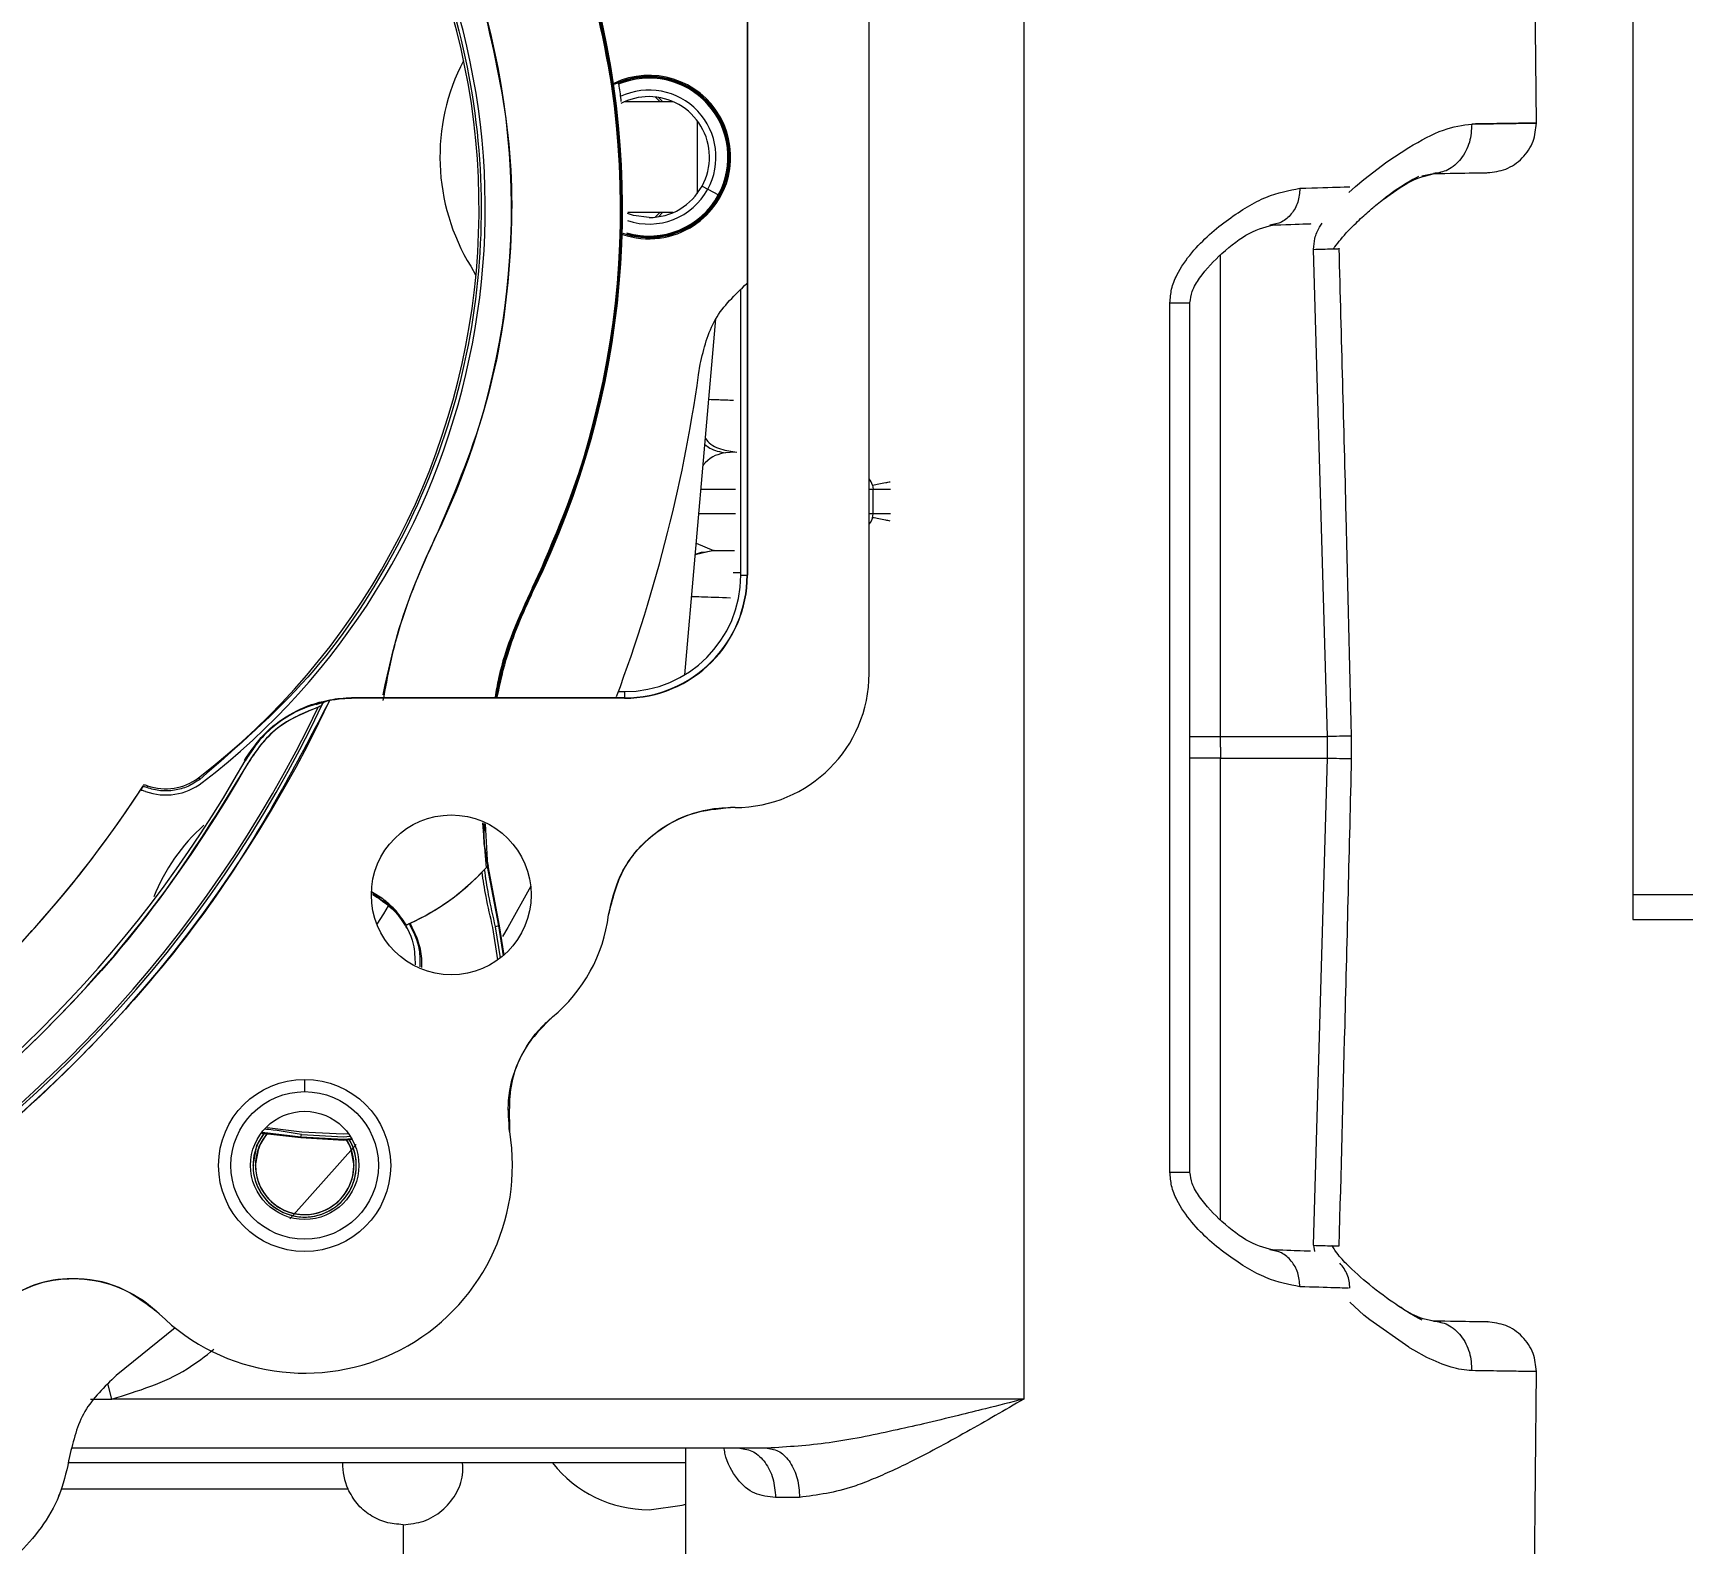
# Model space of a CAD drawing. Header units: millimetres. Extents: x 169 to 14583, y -399 to 10804.
# Drawn here: x 8186.2 to 8253.3, y 5314.2 to 5375.6 of the extents above; entities that cross this region are included whole.
import ezdxf

# ---------------------------------------------------------------- set-up
doc = ezdxf.new("R2010")
doc.units = ezdxf.units.MM
doc.header["$LTSCALE"] = 35
doc.layers.add('1', color=70, linetype='Continuous')
doc.styles.add('SLDTEXTSTYLE2', font='TXT', dxfattribs={"width": 0.7})
doc.dimstyles.new('SLDDIMSTYLE5', dxfattribs={"dimtxt": 105.988363, "dimasz": 26.25, "dimexe": 0, "dimexo": 0.0625, "dimgap": 26.497091, "dimtad": 1, "dimdec": 0, "dimrnd": 1e-09, "dimzin": 12, "dimdsep": 46, "dimtxsty": 'SLDTEXTSTYLE2', "dimsah": 1, "dimcen": 0.09, "dimadec": 0, "dimazin": 3, "dimtfac": 1, "dimtdec": 3, "dimtofl": 0, "dimtmove": 0, "dimatfit": 3, "dimfxl": 0, "dimfrac": 2, "dimtolj": 1, "dimtzin": 12, "dimarcsym": 0})

# ---------------------------------------------------------------- blocks, each defined once
blk = doc.blocks.new('_D_39')
at = {"layer": '1'}
for p, q in [((10336.279, 5511.018), (11734.619, 5511.018)), ((11699.619, 5511.018), (11699.619, 5088.118)), ((8051.635, 5088.118), (11734.619, 5088.118)), ((11699.619, 5088.118), (11699.619, 4698.415))]:
    blk.add_line(p, q, dxfattribs=at)
for points in [[(11699.619, 5511.018), (11694.369, 5484.768), (11704.869, 5484.768)], [(11699.619, 5088.118), (11704.869, 5114.368), (11694.369, 5114.368)]]:
    blk.add_solid(points, dxfattribs=at)
at = {"layer": '1', "insert": (11580.246, 4698.415), "char_height": 92.6042, "attachment_point": 1, "rotation": 90, "style": 'SLDTEXTSTYLE2'}
blk.add_mtext('423', dxfattribs=at)

msp = doc.modelspace()

# ---------------------------------------------------------------- linework, layer by layer
at = {"color": 7, "linetype": 'Continuous', "lineweight": 18}
for p, q in [((8251.279, 5401.518), (8251.279, 5339.518)), ((8251.279, 5400.518), (8251.279, 5340.518)), ((8220.227, 5349.518), (8220.227, 5391.518)), ((8215.268, 5387.518), (8215.268, 5353.518)), ((8215.281, 5387.518), (8215.281, 5353.518)), ((8226.514, 5379.918), (8226.514, 5320.018)), ((8247.357, 5371.902), (8247.287, 5379.97)), ((8210.303, 5372.775), (8212.254, 5372.775)), ((8211.526, 5372.964), (8211.716, 5372.775)), ((8213.245, 5369.043), (8213.245, 5371.993)), ((8241.282, 5370.32), (8242.175, 5370.914)), ((8240.346, 5369.608), (8241.282, 5370.32)), ((8242.704, 5369.761), (8243.17, 5369.846)), ((8213.436, 5369.339), (8213.669, 5369.212)), ((8213.669, 5369.212), (8214.098, 5368.978)), ((8239.732, 5369.074), (8240.007, 5369.326)), ((8240.007, 5369.326), (8240.346, 5369.608)), ((8214.131, 5368.96), (8214.154, 5368.947)), ((8212.254, 5368.261), (8210.419, 5368.261)), ((8211.829, 5368.261), (8211.666, 5368.09)), ((8213.112, 5367.748), (8213.087, 5367.786)), ((8238.534, 5367.67), (8238.654, 5367.837)), ((8234.511, 5346.954), (8234.508, 5366.526)), ((8238.864, 5346.954), (8238.302, 5366.767)), ((8204.031, 5366.076), (8204.236, 5365.709)), ((8215.014, 5353.518), (8215.014, 5365.101)), ((8232.458, 5329.246), (8232.458, 5364.59)), ((8233.272, 5329.246), (8233.272, 5364.59)), ((8212.73, 5349.466), (8213.996, 5363.936)), ((8214.774, 5358.514), (8214.391, 5358.494)), ((8213.391, 5357.018), (8214.791, 5357.018)), ((8220.227, 5357.018), (8220.397, 5357.018)), ((8220.372, 5357.181), (8220.397, 5357.018)), ((8220.397, 5356.018), (8220.397, 5357.018)), ((8214.791, 5356.018), (8213.304, 5356.018)), ((8220.397, 5356.018), (8220.227, 5356.018)), ((8220.372, 5355.855), (8220.397, 5356.018)), ((8213.895, 5354.519), (8213.157, 5354.346)), ((8213.199, 5354.824), (8213.895, 5354.519)), ((8213.954, 5354.518), (8213.592, 5354.45)), ((8213.895, 5354.519), (8213.954, 5354.518)), ((8213.954, 5354.518), (8214.754, 5354.518)), ((8215.014, 5353.618), (8214.7, 5353.618)), ((8206.547, 5353.021), (8206.587, 5353.002)), ((8206.624, 5352.987), (8206.62, 5352.988)), ((8215.014, 5353.518), (8215.268, 5353.518)), ((8215.281, 5353.518), (8215.268, 5353.518)), ((8197.742, 5348.254), (8198.121, 5348.381)), ((8197.982, 5348.228), (8198.019, 5348.305)), ((8199.183, 5348.528), (8210.279, 5348.528)), ((8199.183, 5348.515), (8199.185, 5348.515)), ((8199.185, 5348.515), (8199.185, 5348.528)), ((8210.279, 5348.528), (8199.185, 5348.528)), ((8199.185, 5348.515), (8199.185, 5348.528)), ((8210.279, 5348.515), (8199.185, 5348.515)), ((8210.279, 5348.515), (8199.185, 5348.515)), ((8210.036, 5348.782), (8210.279, 5348.782)), ((8210.279, 5348.782), (8210.279, 5348.528)), ((8210.279, 5348.515), (8210.279, 5348.528)), ((8233.272, 5346.954), (8234.511, 5346.954)), ((8234.511, 5346.954), (8238.864, 5346.954)), ((8238.864, 5346.082), (8238.864, 5346.954)), ((8239.847, 5346.058), (8239.847, 5346.977)), ((8194.854, 5345.968), (8195.214, 5346.471)), ((8234.511, 5346.082), (8233.272, 5346.082)), ((8234.508, 5327.31), (8234.511, 5346.082)), ((8234.511, 5346.082), (8238.864, 5346.082)), ((8238.302, 5326.269), (8238.864, 5346.082)), ((8190.714, 5344.947), (8190.649, 5344.848)), ((8190.746, 5344.997), (8190.751, 5345.005)), ((8190.894, 5344.957), (8190.866, 5344.878)), ((8192.961, 5345.28), (8192.956, 5345.286)), ((8192.961, 5345.28), (8193.011, 5345.214)), ((8190.649, 5344.848), (8190.6, 5344.773)), ((8214.779, 5344.07), (8214.596, 5344.07)), ((8204.512, 5343.45), (8204.653, 5341.619)), ((8204.725, 5341.7), (8204.637, 5343.407)), ((8204.698, 5341.67), (8205.155, 5339.254)), ((8204.725, 5341.7), (8205.184, 5339.261)), ((8204.725, 5341.7), (8204.725, 5341.7)), ((8200.454, 5340.356), (8199.993, 5340.644)), ((8200.455, 5340.356), (8200.055, 5340.543)), ((8256.279, 5340.518), (8251.279, 5340.518)), ((8251.279, 5339.518), (8255.279, 5339.518)), ((8201.373, 5339.252), (8201.419, 5339.17)), ((8201.457, 5339.318), (8201.537, 5339.354)), ((8205.129, 5337.873), (8204.93, 5339.197)), ((8205.155, 5339.254), (8205.041, 5339.225)), ((8205.239, 5337.955), (8205.041, 5339.225)), ((8205.184, 5339.261), (8205.155, 5339.254)), ((8205.155, 5339.254), (8205.35, 5338.046)), ((8205.184, 5339.261), (8205.379, 5338.07)), ((8205.187, 5339.261), (8205.184, 5339.261)), ((8197.279, 5333.018), (8197.279, 5332.518)), ((8197.117, 5330.633), (8195.536, 5330.821)), ((8197.123, 5330.662), (8195.552, 5330.851)), ((8195.759, 5331.066), (8197.164, 5330.89)), ((8197.123, 5330.662), (8197.144, 5330.777)), ((8197.117, 5330.633), (8197.123, 5330.662)), ((8238.302, 5326.269), (8238.33, 5326.02)), ((8240.346, 5323.428), (8239.779, 5323.955)), ((8240.584, 5323.239), (8240.346, 5323.428)), ((8192.008, 5322.916), (8189.616, 5320.969)), ((8242.175, 5322.122), (8240.584, 5323.239)), ((8243.17, 5323.19), (8242.513, 5323.338)), ((8245.39, 5323.151), (8245.391, 5323.151)), ((8242.202, 5322.105), (8242.175, 5322.122)), ((8242.373, 5322.003), (8242.202, 5322.105)), ((8242.905, 5321.712), (8242.373, 5322.003)), ((8247.285, 5312.79), (8247.357, 5321.134)), ((8189.438, 5320.018), (8189.294, 5320.601)), ((8188.572, 5320.018), (8189.438, 5320.018)), ((8226.514, 5320.018), (8189.438, 5320.018)), ((8212.779, 5317.418), (8187.678, 5317.418)), ((8216.089, 5318.018), (8187.834, 5318.018)), ((8212.779, 5313.094), (8212.779, 5318.018)), ((8187.278, 5316.074), (8187.301, 5316.131)), ((8187.399, 5316.368), (8199.033, 5316.368)), ((8217.403, 5316.018), (8216.426, 5316.018))]:
    msp.add_line(p, q, dxfattribs=at)
at = {"color": 7, "linetype": 'Continuous', "lineweight": 18, "flags": 128}
for points in [[(8211.666, 5372.946), (8211.784, 5372.824), (8211.829, 5372.775)], [(8211.279, 5368.059), (8210.649, 5368.141), (8210.403, 5368.22)], [(8211.716, 5368.261), (8211.705, 5368.25), (8211.526, 5368.072)], [(8234.511, 5346.518), (8234.511, 5346.572), (8234.511, 5346.627), (8234.511, 5346.681), (8234.511, 5346.736), (8234.511, 5346.791), (8234.511, 5346.845), (8234.511, 5346.9), (8234.511, 5346.954)], [(8234.511, 5346.518), (8234.511, 5346.463), (8234.511, 5346.409), (8234.511, 5346.354), (8234.511, 5346.3), (8234.511, 5346.245), (8234.511, 5346.191), (8234.511, 5346.136), (8234.511, 5346.082)], [(8206.47, 5340.875), (8205.534, 5339.194), (8205.324, 5338.832)], [(8201.316, 5339.442), (8201.293, 5339.477), (8200.454, 5340.356)], [(8200.68, 5340.071), (8200.482, 5339.751), (8200.215, 5339.329)], [(8195.179, 5329.518), (8195.339, 5330.322), (8195.637, 5330.827)], [(8195.279, 5329.518), (8195.431, 5330.283), (8195.752, 5330.81)], [(8197.144, 5330.777), (8198.854, 5330.682), (8199.13, 5330.706)], [(8197.164, 5330.89), (8198.846, 5330.796), (8199.056, 5330.814)], [(8199.369, 5330.366), (8196.826, 5327.503), (8196.675, 5327.344)], [(8199.212, 5330.568), (8198.865, 5330.535), (8197.117, 5330.633)], [(8199.196, 5330.596), (8198.862, 5330.565), (8197.123, 5330.662)], [(8198.984, 5330.563), (8199.126, 5330.283), (8199.279, 5329.518)], [(8211.279, 5315.518), (8212.628, 5315.703), (8212.779, 5315.748)]]:
    msp.add_lwpolyline(points, dxfattribs=at)
at = {"color": 7, "linetype": 'Continuous', "lineweight": 18}
for centre, radius in [((8203.24, 5340.518), 3.25), ((8197.279, 5329.518), 3.5), ((8197.279, 5329.518), 3), ((8197.279, 5329.518), 2.2)]:
    msp.add_circle(centre, radius, dxfattribs=at)
for centre, radius, start, end in [((8175.187, 5368.426), 29.183, 307.51946, 42.48047), ((8175.187, 5368.426), 29.432, 307.51947, 28.44249), ((8175.187, 5368.426), 34.939, 333.83893, 16.16102), ((8175.187, 5368.426), 34.984, 333.83893, 16.16102), ((8175.187, 5368.426), 35.019, 333.8416, 16.15834), ((8175.187, 5368.426), 30.5, 333.83541, 16.16453), ((8175.187, 5368.426), 30.5, 333.83541, 16.16453), ((8211.279, 5370.518), 8.5, 152.53845, 211.50185), ((8211.279, 5370.518), 3.322, 303.5, 115.52788), ((8211.279, 5370.518), 3.276, 331.35211, 115.68639), ((8211.279, 5370.518), 3.212, 331.35211, 112.87985), ((8211.279, 5370.518), 2.724, 331.35211, 115.33563), ((8211.279, 5370.518), 2.459, 90, 117.7307), ((8211.279, 5370.518), 2.458, 331.35211, 90), ((8211.279, 5370.518), 2.724, 251.29797, 331.35211), ((8211.279, 5370.518), 2.458, 270, 331.35211), ((8211.279, 5370.518), 3.212, 253.75413, 331.35211), ((8211.279, 5370.518), 3.276, 303.5, 331.35211), ((8211.279, 5370.518), 3.322, 251.1061, 303.5), ((8211.279, 5370.518), 3.276, 250.94759, 303.5), ((8151.279, 5370.518), 62.648, 339.50696, 352.27012), ((8224.551, 5344.174), 24.5, 153.83541, 169.47985), ((8224.552, 5344.174), 24.5, 153.83541, 169.47984), ((8210.279, 5353.518), 5.003, 270, 0), ((8210.279, 5353.518), 4.99, 270, 0), ((8210.279, 5353.518), 4.736, 270, 0), ((8214.779, 5349.518), 5.448, 270, 0), ((8151.279, 5370.518), 51.95, 265.05783, 334.84412), ((8151.279, 5370.518), 51.75, 265.32583, 334.48697), ((8201.027, 5342.28), 6.682, 117.10473, 118.54327), ((8199.186, 5343.619), 4.897, 90.03015, 100.40348), ((8199.859, 5348.515), 0.676, 178.93432, 180.01179), ((8199.862, 5348.515), 0.679, 178.93697, 180.01036), ((8151.279, 5370.518), 51.65, 265.4237, 334.33769), ((8249.357, 4922.353), 424.731, 91.283, 91.41554), ((8151.279, 5370.518), 50.169, 268.14093, 330.60322), ((8151.279, 5370.518), 50.015, 268.14031, 330.60372), ((8190.256, 5337.808), 9.366, 60.60044, 60.78385), ((8249.357, 5770.683), 424.731, 268.58446, 268.717), ((8151.279, 5370.518), 47, 233.64786, 327.00183), ((8191.631, 5347.011), 2.432, 250.20766, 307.51947), ((8191.631, 5347.011), 2.183, 250.26371, 307.51946), ((8151.279, 5370.518), 47, 233.64786, 326.78639), ((8198.38, 5337.537), 7.8, 131.85636, 158.14358), ((8197.623, 5348.01), 9.5, 294.32813, 317.20716), ((8197.623, 5348.01), 9.5, 294.55735, 316.3033), ((8203.24, 5340.518), 6.448, 309.66385, 352.73652), ((8197.279, 5329.518), 8.448, 225.58589, 9.36346), ((8197.279, 5329.518), 2.1, 140.77172, 270), ((8197.279, 5329.518), 2, 138.89554, 31.51415), ((8197.279, 5329.518), 2, 138.89554, 284.47751), ((8197.279, 5329.518), 2, 139.54485, 0), ((8197.279, 5329.518), 2.1, 180, 30.31126), ((8197.279, 5329.518), 2, 180, 31.51415), ((8197.279, 5329.518), 2.1, 270, 28.43612), ((8197.279, 5329.518), 2, 284.47751, 31.51415), ((8201.279, 5317.368), 2.459, 178.83466, 204.00097), ((8211.279, 5320.518), 5, 218.31613, 270)]:
    msp.add_arc(centre, radius, start, end, dxfattribs=at)
for points in [[(8196.771, 5388.191), (8198.047, 5386.618), (8200.598, 5383.473), (8203.09, 5377.886), (8204.455, 5371.955), (8204.55, 5365.857), (8203.398, 5359.869), (8201.023, 5354.265), (8197.599, 5349.195), (8194.54, 5346.541), (8193.011, 5345.214)], [(8204.482, 5376.917), (8204.909, 5375.085), (8205.763, 5371.421), (8205.721, 5365.754), (8204.779, 5360.167), (8203.301, 5356.707), (8202.562, 5354.977)], [(8214.131, 5368.96), (8214.247, 5369.216), (8214.479, 5369.728), (8214.562, 5370.577), (8214.441, 5371.415), (8214.105, 5372.194), (8213.582, 5372.863), (8212.905, 5373.371), (8212.12, 5373.705), (8211.559, 5373.747), (8211.279, 5373.768)], [(8211.279, 5367.268), (8211.569, 5367.29), (8212.149, 5367.335), (8212.954, 5367.693), (8213.654, 5368.228), (8213.972, 5368.716), (8214.131, 5368.96)], [(8194.988, 5345.893), (8193.829, 5344.008), (8191.511, 5340.238), (8187.128, 5335.227), (8182.173, 5330.801), (8176.665, 5327.078), (8170.717, 5324.106), (8164.429, 5321.962), (8157.912, 5320.603), (8153.49, 5320.433), (8151.279, 5320.349)], [(8193.011, 5345.214), (8192.853, 5345.11), (8192.537, 5344.901), (8191.985, 5344.752), (8191.413, 5344.725), (8191.048, 5344.827), (8190.866, 5344.878)], [(8214.967, 5318.018), (8215.158, 5317.988), (8215.541, 5317.928), (8216.023, 5317.465), (8216.361, 5316.804), (8216.404, 5316.28), (8216.426, 5316.018)], [(8216.089, 5318.018), (8216.261, 5317.988), (8216.606, 5317.928), (8217.04, 5317.465), (8217.344, 5316.804), (8217.384, 5316.28), (8217.403, 5316.018)]]:
    msp.add_open_spline(points, degree=3, dxfattribs=at)
for points, knots in [([(8206.574, 5353.006), (8207.421, 5354.99), (8209.115, 5358.957), (8210.196, 5365.363), (8210.244, 5371.86), (8209.264, 5376.061), (8208.774, 5378.161)], [0, 0, 0, 0, 0.250021, 0.5, 0.749979, 1, 1, 1, 1]), ([(8211.279, 5373.768), (8210.985, 5373.754), (8210.542, 5373.733), (8210.145, 5373.543), (8210.01, 5373.479)], [0, 0, 0, 0, 0.6613742, 1, 1, 1, 1]), ([(8210.039, 5373.516), (8210.045, 5373.478), (8210.084, 5373.232), (8210.114, 5372.984), (8210.14, 5372.775)], [0, 0, 0, 0, 0.153025, 1, 1, 1, 1]), ([(8242.175, 5370.914), (8242.651, 5371.186), (8243.555, 5371.704), (8244.355, 5371.812), (8244.733, 5371.863)], [0, 0, 0, 0, 0.526668, 1, 1, 1, 1]), ([(8244.733, 5371.863), (8244.715, 5371.612), (8244.688, 5371.226), (8244.496, 5370.76), (8244.295, 5370.438), (8244.044, 5370.177), (8243.677, 5369.922), (8243.37, 5369.876), (8243.17, 5369.846)], [0, 0, 0, 0, 0.239529, 0.368407, 0.5, 0.631593, 0.760471, 1, 1, 1, 1]), ([(8247.357, 5371.902), (8247.232, 5371.9), (8247.043, 5371.897), (8245.938, 5371.881), (8245.137, 5371.869), (8244.733, 5371.863)], [0, 0, 0, 0, 0.490297, 0.742914, 1, 1, 1, 1]), ([(8244.733, 5371.863), (8245.137, 5371.869), (8245.939, 5371.881), (8247.043, 5371.897), (8247.233, 5371.9), (8247.357, 5371.902)], [0, 0, 0, 0, 0.257154, 0.509794, 1, 1, 1, 1]), ([(8245.375, 5369.885), (8245.626, 5369.914), (8246.012, 5369.958), (8246.475, 5370.211), (8246.794, 5370.472), (8247.049, 5370.794), (8247.295, 5371.262), (8247.333, 5371.65), (8247.357, 5371.902)], [0, 0, 0, 0, 0.239141, 0.367945, 0.499547, 0.631216, 0.760214, 1, 1, 1, 1]), ([(8239.05, 5366.786), (8239.068, 5366.789), (8239.096, 5366.793), (8239.134, 5366.829), (8239.225, 5366.944), (8239.505, 5367.315), (8239.971, 5367.792), (8240.489, 5368.275), (8241.142, 5368.822), (8241.901, 5369.39), (8242.344, 5369.619), (8242.572, 5369.737)], [0, 0, 0, 0, 0.015664, 0.024976, 0.036192, 0.100163, 0.246807, 0.358951, 0.444137, 0.714048, 1, 1, 1, 1]), ([(8241.129, 5368.787), (8241.5, 5369.062), (8242.354, 5369.695), (8243.064, 5369.817), (8243.466, 5369.886)], [0, 0, 0, 0, 0.434342, 1, 1, 1, 1]), ([(8243.17, 5369.846), (8243.787, 5369.857), (8245.034, 5369.879), (8245.271, 5369.883), (8245.39, 5369.885)], [0, 0, 0, 0, 0.494505, 1, 1, 1, 1]), ([(8232.458, 5364.59), (8232.473, 5364.778), (8232.504, 5365.172), (8232.792, 5365.891), (8233.54, 5366.947), (8234.843, 5368.049), (8236.413, 5369.003), (8237.298, 5369.168), (8237.744, 5369.251)], [0, 0, 0, 0, 0.06115, 0.127566, 0.252218, 0.498735, 0.747173, 1, 1, 1, 1]), ([(8237.744, 5369.251), (8237.727, 5369.058), (8237.694, 5368.672), (8237.414, 5368.183), (8237.011, 5367.834), (8236.685, 5367.779), (8236.522, 5367.752)], [0, 0, 0, 0, 0.249993, 0.5, 0.750007, 1, 1, 1, 1]), ([(8237.744, 5369.251), (8238.392, 5369.271), (8239.552, 5369.307), (8239.709, 5369.312), (8239.779, 5369.314)], [0, 0, 0, 0, 0.5596092, 1, 1, 1, 1]), ([(8233.272, 5364.59), (8233.296, 5364.747), (8233.353, 5365.119), (8233.812, 5365.844), (8234.627, 5366.697), (8235.747, 5367.543), (8236.415, 5367.704), (8236.765, 5367.788)], [0, 0, 0, 0, 0.07369, 0.17354, 0.409158, 0.689997, 1, 1, 1, 1]), ([(8236.522, 5367.752), (8237.116, 5367.773), (8238.012, 5367.804), (8238.156, 5367.809), (8238.205, 5367.811)], [0, 0, 0, 0, 0.662683, 1, 1, 1, 1]), ([(8238.302, 5366.767), (8238.31, 5366.918), (8238.328, 5367.236), (8238.463, 5367.521), (8238.534, 5367.67)], [0, 0, 0, 0, 0.474924, 1, 1, 1, 1]), ([(8211.279, 5367.268), (8210.993, 5367.271), (8210.687, 5367.275), (8210.411, 5367.391), (8210.393, 5367.398)], [0, 0, 0, 0, 0.935108, 1, 1, 1, 1]), ([(8238.302, 5366.767), (8238.429, 5366.771), (8238.708, 5366.778), (8239.074, 5366.788), (8239.277, 5366.793), (8239.345, 5366.795), (8239.336, 5366.794), (8239.335, 5366.794)], [0, 0, 0, 0, 0.2180233, 0.481173, 0.7862215, 0.9509563, 1, 1, 1, 1]), ([(8239.847, 5346.977), (8239.774, 5349.966), (8239.612, 5356.572), (8239.437, 5363.178), (8239.341, 5366.795)], [0, 0, 0, 0, 0.4524787, 1, 1, 1, 1]), ([(8239.847, 5346.977), (8239.774, 5349.966), (8239.612, 5356.572), (8239.437, 5363.178), (8239.341, 5366.795)], [0, 0, 0, 0, 0.4524787, 1, 1, 1, 1]), ([(8213.358, 5362.091), (8213.512, 5362.732), (8213.821, 5364.014), (8214.777, 5364.922), (8215.255, 5365.376)], [0, 0, 0, 0, 0.500018, 1, 1, 1, 1]), ([(8232.458, 5364.59), (8232.598, 5364.59), (8232.877, 5364.59), (8233.147, 5364.59), (8233.279, 5364.59), (8233.259, 5364.59), (8233.254, 5364.59)], [0, 0, 0, 0, 0.300339, 0.600678, 0.901017, 1, 1, 1, 1]), ([(8214.719, 5360.621), (8214.507, 5360.628), (8214.122, 5360.641), (8213.838, 5360.651), (8213.709, 5360.656)], [0, 0, 0, 0, 0.5492212, 1, 1, 1, 1]), ([(8213.572, 5359.09), (8213.586, 5359.068), (8213.726, 5358.845), (8214.191, 5358.607), (8214.633, 5358.548), (8214.853, 5358.518)], [0, 0, 0, 0, 0.053146, 0.526572, 1, 1, 1, 1]), ([(8214.391, 5358.494), (8214.113, 5358.438), (8213.806, 5358.375), (8213.504, 5358.016), (8213.475, 5357.982)], [0, 0, 0, 0, 0.904528, 1, 1, 1, 1]), ([(8213.55, 5358.833), (8213.615, 5358.782), (8213.856, 5358.59), (8214.165, 5358.535), (8214.391, 5358.494)], [0, 0, 0, 0, 0.269589, 1, 1, 1, 1]), ([(8220.372, 5357.181), (8220.336, 5357.275), (8220.298, 5357.371), (8220.228, 5357.437), (8220.227, 5357.439)], [0, 0, 0, 0, 0.975913, 1, 1, 1, 1]), ([(8220.372, 5357.181), (8220.536, 5357.213), (8220.748, 5357.255), (8221.023, 5357.305), (8221.086, 5357.316)], [0, 0, 0, 0, 0.772608, 1, 1, 1, 1]), ([(8220.397, 5357.018), (8220.561, 5357.018), (8220.772, 5357.018), (8221.043, 5357.018), (8221.104, 5357.018)], [0, 0, 0, 0, 0.7756177, 1, 1, 1, 1]), ([(8220.372, 5355.855), (8220.336, 5355.762), (8220.298, 5355.666), (8220.229, 5355.6), (8220.227, 5355.598)], [0, 0, 0, 0, 0.97427, 1, 1, 1, 1]), ([(8221.086, 5355.72), (8221.023, 5355.731), (8220.748, 5355.781), (8220.536, 5355.823), (8220.372, 5355.855)], [0, 0, 0, 0, 0.227391, 1, 1, 1, 1]), ([(8221.104, 5356.018), (8221.043, 5356.018), (8220.772, 5356.018), (8220.561, 5356.018), (8220.397, 5356.018)], [0, 0, 0, 0, 0.224382, 1, 1, 1, 1]), ([(8200.473, 5348.416), (8200.661, 5349.418), (8201.088, 5351.689), (8202.034, 5353.799), (8202.562, 5354.977)], [0, 0, 0, 0, 0.441648, 1, 1, 1, 1]), ([(8213.592, 5354.45), (8213.465, 5354.444), (8213.307, 5354.438), (8213.181, 5354.352), (8213.156, 5354.336)], [0, 0, 0, 0, 0.8089105, 1, 1, 1, 1]), ([(8206.547, 5353.021), (8205.991, 5351.812), (8205.326, 5350.367), (8205.065, 5348.812), (8205.022, 5348.56)], [0, 0, 0, 0, 0.837657, 1, 1, 1, 1]), ([(8205.078, 5348.559), (8205.145, 5348.948), (8205.411, 5350.497), (8206.076, 5351.931), (8206.574, 5353.006)], [0, 0, 0, 0, 0.250646, 1, 1, 1, 1]), ([(8205.092, 5348.554), (8205.158, 5348.942), (8205.424, 5350.492), (8206.089, 5351.927), (8206.587, 5353.002)], [0, 0, 0, 0, 0.250417, 1, 1, 1, 1]), ([(8205.109, 5348.558), (8205.235, 5349.143), (8205.564, 5350.676), (8206.217, 5352.105), (8206.62, 5352.988)], [0, 0, 0, 0, 0.382035, 1, 1, 1, 1]), ([(8213.009, 5352.656), (8213.135, 5352.651), (8213.516, 5352.638), (8214.163, 5352.616), (8214.596, 5352.601)], [0, 0, 0, 0, 0.330126, 1, 1, 1, 1]), ([(8198.301, 5348.435), (8197.035, 5346.026), (8194.486, 5341.179), (8189.253, 5334.79), (8183.195, 5329.178), (8178.512, 5326.338), (8176.185, 5324.927)], [0, 0, 0, 0, 0.248435, 0.5, 0.751565, 1, 1, 1, 1]), ([(8194.828, 5345.983), (8195.076, 5346.352), (8195.569, 5347.086), (8196.64, 5347.883), (8197.86, 5348.424), (8198.741, 5348.493), (8199.183, 5348.528)], [0, 0, 0, 0, 0.2514241, 0.500212, 0.7489084, 1, 1, 1, 1]), ([(8198.12, 5348.382), (8197.784, 5348.287), (8197.113, 5348.097), (8196.212, 5347.551), (8195.425, 5346.849), (8195.044, 5346.262), (8194.854, 5345.968)], [0, 0, 0, 0, 0.249816, 0.49945, 0.74945, 1, 1, 1, 1]), ([(8197.982, 5348.228), (8197.989, 5348.243), (8198.001, 5348.268), (8198.014, 5348.294), (8198.019, 5348.305)], [0, 0, 0, 0, 0.559915, 1, 1, 1, 1]), ([(8198.019, 5348.305), (8198.031, 5348.32), (8198.052, 5348.346), (8198.099, 5348.371), (8198.121, 5348.382)], [0, 0, 0, 0, 0.557466, 1, 1, 1, 1]), ([(8198.019, 5348.305), (8198.028, 5348.317), (8198.048, 5348.343), (8198.095, 5348.368), (8198.121, 5348.381)], [0, 0, 0, 0, 0.470331, 1, 1, 1, 1]), ([(8198.121, 5348.381), (8198.153, 5348.394), (8198.208, 5348.416), (8198.274, 5348.429), (8198.301, 5348.435)], [0, 0, 0, 0, 0.578777, 1, 1, 1, 1]), ([(8198.301, 5348.435), (8198.265, 5348.427), (8198.199, 5348.414), (8198.145, 5348.391), (8198.121, 5348.381)], [0, 0, 0, 0, 0.559574, 1, 1, 1, 1]), ([(8198.301, 5348.435), (8198.412, 5348.453), (8198.703, 5348.502), (8198.999, 5348.51), (8199.183, 5348.515)], [0, 0, 0, 0, 0.377889, 1, 1, 1, 1]), ([(8199.185, 5348.515), (8199.185, 5348.515), (8199.184, 5348.515), (8199.184, 5348.515), (8199.183, 5348.515), (8199.183, 5348.515)], [0, 0, 0, 0, 0.259144, 0.518287, 1, 1, 1, 1]), ([(8197.834, 5348.15), (8197.296, 5347.931), (8196.449, 5347.586), (8195.531, 5346.726), (8195.169, 5346.171), (8194.988, 5345.893)], [0, 0, 0, 0, 0.464937, 0.732168, 1, 1, 1, 1]), ([(8197.834, 5348.15), (8197.328, 5347.947), (8196.496, 5347.614), (8195.563, 5346.769), (8195.18, 5346.185), (8194.988, 5345.892)], [0, 0, 0, 0, 0.436534, 0.718126, 1, 1, 1, 1]), ([(8239.341, 5326.241), (8239.421, 5329.23), (8239.597, 5335.836), (8239.758, 5342.442), (8239.847, 5346.058)], [0, 0, 0, 0, 0.45248, 1, 1, 1, 1]), ([(8239.341, 5326.241), (8239.421, 5329.23), (8239.597, 5335.836), (8239.758, 5342.442), (8239.847, 5346.058)], [0, 0, 0, 0, 0.45248, 1, 1, 1, 1]), ([(8190.697, 5344.921), (8190.711, 5344.942), (8190.738, 5344.985), (8190.744, 5344.993), (8190.746, 5344.997)], [0, 0, 0, 0, 0.499161, 1, 1, 1, 1]), ([(8190.866, 5344.878), (8190.835, 5344.888), (8190.78, 5344.906), (8190.722, 5344.917), (8190.697, 5344.921)], [0, 0, 0, 0, 0.559954, 1, 1, 1, 1]), ([(8190.746, 5344.997), (8190.774, 5344.991), (8190.824, 5344.98), (8190.873, 5344.964), (8190.894, 5344.957)], [0, 0, 0, 0, 0.559963, 1, 1, 1, 1]), ([(8190.808, 5344.723), (8190.77, 5344.735), (8190.702, 5344.757), (8190.632, 5344.768), (8190.6, 5344.773)], [0, 0, 0, 0, 0.5548371, 1, 1, 1, 1]), ([(8209.636, 5339.703), (8209.762, 5340.253), (8210.014, 5341.354), (8211.059, 5342.731), (8212.46, 5343.695), (8213.721, 5344.044), (8214.438, 5344.065), (8214.596, 5344.07)], [0, 0, 0, 0, 0.2335745, 0.4671505, 0.7006955, 0.9342335, 1, 1, 1, 1]), ([(8209.636, 5339.703), (8209.801, 5340.362), (8210.129, 5341.68), (8211.458, 5343.089), (8213.006, 5343.923), (8214.066, 5344.021), (8214.596, 5344.07)], [0, 0, 0, 0, 0.279826, 0.559414, 0.779622, 1, 1, 1, 1]), ([(8204.754, 5341.613), (8204.673, 5341.984), (8204.543, 5342.583), (8204.573, 5343.193), (8204.584, 5343.425)], [0, 0, 0, 0, 0.6201714, 1, 1, 1, 1]), ([(8204.755, 5341.686), (8204.68, 5342.032), (8204.555, 5342.605), (8204.586, 5343.19), (8204.597, 5343.421)], [0, 0, 0, 0, 0.6046323, 1, 1, 1, 1]), ([(8204.698, 5341.67), (8204.679, 5341.648), (8204.644, 5341.61), (8204.61, 5341.573), (8204.595, 5341.556)], [0, 0, 0, 0, 0.559565, 1, 1, 1, 1]), ([(8205.041, 5339.225), (8204.939, 5339.657), (8204.758, 5340.427), (8204.644, 5341.211), (8204.595, 5341.556)], [0, 0, 0, 0, 0.559981, 1, 1, 1, 1]), ([(8204.725, 5341.7), (8204.723, 5341.698), (8204.72, 5341.694), (8204.706, 5341.678), (8204.698, 5341.67)], [0, 0, 0, 0, 0.494693, 1, 1, 1, 1]), ([(8204.93, 5339.197), (8204.831, 5339.615), (8204.655, 5340.359), (8204.542, 5341.115), (8204.492, 5341.447)], [0, 0, 0, 0, 0.560855, 1, 1, 1, 1]), ([(8200.036, 5340.568), (8200.403, 5340.306), (8201.138, 5339.781), (8201.741, 5338.691), (8201.761, 5337.959), (8201.768, 5337.68)], [0, 0, 0, 0, 0.38191, 0.763825, 1, 1, 1, 1]), ([(8200.054, 5340.516), (8200.264, 5340.403), (8200.807, 5340.11), (8201.155, 5339.595), (8201.369, 5339.279)], [0, 0, 0, 0, 0.3865022, 1, 1, 1, 1]), ([(8201.406, 5339.296), (8201.258, 5339.52), (8200.992, 5339.921), (8200.619, 5340.223), (8200.455, 5340.356)], [0, 0, 0, 0, 0.559793, 1, 1, 1, 1]), ([(8201.422, 5339.303), (8201.427, 5339.305), (8201.453, 5339.316), (8201.519, 5339.345), (8201.572, 5339.369)], [0, 0, 0, 0, 0.187274, 1, 1, 1, 1]), ([(8201.977, 5337.593), (8201.98, 5337.823), (8201.988, 5338.442), (8201.711, 5339.001), (8201.537, 5339.354)], [0, 0, 0, 0, 0.3708561, 1, 1, 1, 1]), ([(8202.04, 5337.568), (8202.043, 5337.689), (8202.052, 5338.064), (8201.906, 5338.686), (8201.683, 5339.142), (8201.572, 5339.369)], [0, 0, 0, 0, 0.192904, 0.596452, 1, 1, 1, 1]), ([(8205.614, 5330.892), (8205.577, 5331.313), (8205.489, 5332.294), (8205.916, 5333.812), (8206.652, 5334.928), (8207.213, 5335.427), (8207.356, 5335.554)], [0, 0, 0, 0, 0.242814, 0.566273, 0.889732, 1, 1, 1, 1]), ([(8207.356, 5335.554), (8207.01, 5335.212), (8206.318, 5334.528), (8205.553, 5332.921), (8205.591, 5331.661), (8205.614, 5330.892)], [0, 0, 0, 0, 0.280685, 0.561319, 1, 1, 1, 1]), ([(8197.144, 5330.777), (8196.707, 5330.854), (8196.214, 5330.941), (8195.716, 5330.984), (8195.66, 5330.989)], [0, 0, 0, 0, 0.887143, 1, 1, 1, 1]), ([(8237.744, 5324.585), (8237.297, 5324.668), (8236.413, 5324.833), (8234.842, 5325.787), (8233.54, 5326.889), (8232.792, 5327.945), (8232.504, 5328.664), (8232.473, 5329.057), (8232.458, 5329.246)], [0, 0, 0, 0, 0.252931, 0.501306, 0.747804, 0.872466, 0.938861, 1, 1, 1, 1]), ([(8232.458, 5329.246), (8232.598, 5329.246), (8232.877, 5329.246), (8233.147, 5329.246), (8233.279, 5329.246), (8233.259, 5329.246), (8233.254, 5329.246)], [0, 0, 0, 0, 0.300339, 0.600678, 0.901017, 1, 1, 1, 1]), ([(8236.765, 5326.048), (8236.414, 5326.132), (8235.747, 5326.292), (8234.627, 5327.138), (8233.812, 5327.992), (8233.353, 5328.716), (8233.296, 5329.088), (8233.272, 5329.246)], [0, 0, 0, 0, 0.3100782, 0.5908445, 0.8264272, 0.9263231, 1, 1, 1, 1]), ([(8237.744, 5324.585), (8237.727, 5324.778), (8237.694, 5325.163), (8237.415, 5325.653), (8237.011, 5326.002), (8236.685, 5326.057), (8236.522, 5326.084)], [0, 0, 0, 0, 0.25, 0.5, 0.75, 1, 1, 1, 1]), ([(8238.17, 5326.026), (8238.088, 5326.029), (8237.916, 5326.035), (8237, 5326.067), (8236.522, 5326.084)], [0, 0, 0, 0, 0.4779503, 1, 1, 1, 1]), ([(8238.302, 5326.269), (8238.429, 5326.265), (8238.708, 5326.258), (8239.074, 5326.248), (8239.277, 5326.243), (8239.345, 5326.241), (8239.336, 5326.241), (8239.335, 5326.241)], [0, 0, 0, 0, 0.218023, 0.481173, 0.786222, 0.950956, 1, 1, 1, 1]), ([(8242.708, 5323.221), (8242.567, 5323.299), (8242.32, 5323.435), (8241.62, 5323.867), (8240.608, 5324.615), (8239.767, 5325.359), (8239.272, 5325.895), (8239.11, 5326.159), (8239.071, 5326.225), (8239.059, 5326.242), (8239.05, 5326.247), (8239.045, 5326.25)], [0, 0, 0, 0, 0.2371082, 0.4140212, 0.6467584, 0.8485885, 0.9549884, 0.9875174, 0.9920488, 0.9953538, 1, 1, 1, 1]), ([(8239.779, 5324.522), (8239.759, 5324.716), (8239.722, 5325.097), (8239.485, 5325.399), (8239.368, 5325.546)], [0, 0, 0, 0, 0.509064, 1, 1, 1, 1]), ([(8184.939, 5323.964), (8185.426, 5324.248), (8186.402, 5324.817), (8188.121, 5324.996), (8189.783, 5324.633), (8190.835, 5323.987), (8191.304, 5323.543), (8191.366, 5323.483)], [0, 0, 0, 0, 0.240742, 0.481485, 0.722198, 0.962908, 1, 1, 1, 1]), ([(8191.366, 5323.483), (8190.847, 5323.888), (8189.807, 5324.697), (8187.956, 5325.004), (8186.27, 5324.755), (8185.382, 5324.228), (8184.939, 5323.964)], [0, 0, 0, 0, 0.279792, 0.55945, 0.779699, 1, 1, 1, 1]), ([(8239.722, 5324.523), (8239.615, 5324.527), (8239.416, 5324.533), (8238.273, 5324.568), (8237.744, 5324.585)], [0, 0, 0, 0, 0.536962, 1, 1, 1, 1]), ([(8243.466, 5323.15), (8243.152, 5323.191), (8242.607, 5323.263), (8242.011, 5323.636), (8241.759, 5323.794)], [0, 0, 0, 0, 0.5762749, 1, 1, 1, 1]), ([(8243.17, 5323.19), (8243.37, 5323.16), (8243.677, 5323.113), (8244.044, 5322.859), (8244.295, 5322.598), (8244.496, 5322.276), (8244.688, 5321.81), (8244.715, 5321.423), (8244.733, 5321.172)], [0, 0, 0, 0, 0.239529, 0.368407, 0.5, 0.631593, 0.760471, 1, 1, 1, 1]), ([(8245.391, 5323.151), (8245.278, 5323.153), (8245.052, 5323.157), (8243.796, 5323.179), (8243.17, 5323.19)], [0, 0, 0, 0, 0.501422, 1, 1, 1, 1]), ([(8247.357, 5321.134), (8247.333, 5321.386), (8247.295, 5321.774), (8247.049, 5322.242), (8246.794, 5322.564), (8246.475, 5322.825), (8246.012, 5323.078), (8245.626, 5323.122), (8245.375, 5323.151)], [0, 0, 0, 0, 0.239786, 0.368784, 0.500453, 0.632055, 0.760859, 1, 1, 1, 1]), ([(8189.438, 5320.018), (8190.505, 5320.345), (8192.008, 5320.805), (8193.234, 5321.765), (8193.589, 5322.043)], [0, 0, 0, 0, 0.710097, 1, 1, 1, 1]), ([(8244.733, 5321.172), (8244.456, 5321.201), (8243.882, 5321.26), (8243.239, 5321.558), (8242.905, 5321.712)], [0, 0, 0, 0, 0.481884, 1, 1, 1, 1]), ([(8189.616, 5320.969), (8189.138, 5320.515), (8188.183, 5319.606), (8187.874, 5318.325), (8187.72, 5317.684)], [0, 0, 0, 0, 0.500018, 1, 1, 1, 1]), ([(8247.357, 5321.134), (8247.232, 5321.136), (8247.043, 5321.138), (8245.938, 5321.155), (8245.137, 5321.166), (8244.733, 5321.172)], [0, 0, 0, 0, 0.490465, 0.743041, 1, 1, 1, 1]), ([(8226.514, 5320.018), (8225.994, 5319.886), (8225.109, 5319.66), (8223.75, 5319.323), (8222.502, 5319.021), (8220.745, 5318.628), (8218.601, 5318.18), (8216.921, 5318.072), (8216.089, 5318.018)], [0, 0, 0, 0, 0.148161, 0.252274, 0.386964, 0.504129, 0.754454, 1, 1, 1, 1]), ([(8226.514, 5320.018), (8226.128, 5319.793), (8225.357, 5319.343), (8224.171, 5318.664), (8223.013, 5318.026), (8221.968, 5317.483), (8221.08, 5317.059), (8220.318, 5316.731), (8219.067, 5316.242), (8218.126, 5316.115), (8217.403, 5316.018)], [0, 0, 0, 0, 0.124045, 0.248124, 0.380993, 0.496705, 0.586348, 0.669619, 0.746707, 1, 1, 1, 1]), ([(8216.426, 5316.018), (8216.134, 5316.047), (8215.537, 5316.107), (8214.834, 5316.729), (8214.428, 5317.439), (8214.339, 5317.973), (8214.326, 5318.052)], [0, 0, 0, 0, 0.299405, 0.612026, 0.942023, 1, 1, 1, 1]), ([(8187.72, 5317.684), (8187.62, 5317.199), (8187.419, 5316.23), (8186.707, 5314.912), (8185.751, 5313.772), (8184.559, 5312.875), (8183.186, 5312.29), (8181.721, 5312.033), (8180.223, 5312.076), (8179.283, 5312.387), (8178.814, 5312.542)], [0, 0, 0, 0, 0.124926, 0.250041, 0.375152, 0.500005, 0.624845, 0.749947, 0.875068, 1, 1, 1, 1]), ([(8201.279, 5314.909), (8201.564, 5314.938), (8202.136, 5314.997), (8202.894, 5315.45), (8203.443, 5316.112), (8203.732, 5316.812), (8203.708, 5317.258), (8203.7, 5317.418)], [0, 0, 0, 0, 0.219368, 0.438735, 0.658103, 0.87747, 1, 1, 1, 1]), ([(8201.279, 5314.909), (8201.042, 5314.929), (8200.568, 5314.969), (8199.923, 5315.281), (8199.377, 5315.743), (8199.147, 5316.16), (8199.033, 5316.368)], [0, 0, 0, 0, 0.249905, 0.499897, 0.750036, 1, 1, 1, 1]), ([(8201.279, 5314.909), (8201.279, 5314.41), (8201.279, 5313.431), (8201.279, 5312.738), (8201.279, 5312.398)], [0, 0, 0, 0, 0.5109223, 1, 1, 1, 1])]:
    msp.add_open_spline(points, degree=3, knots=knots, dxfattribs=at)

# ---------------------------------------------------------------- dimensions: what is measured, and where the dimension line sits
at = {"layer": '1'}
dim = msp.add_linear_dim(base=(11699.619, 5088.118), p1=(10301.279, 5511.018), p2=(8016.635, 5088.118), angle=90, dimstyle='SLDDIMSTYLE5', dxfattribs=at)
dim.commit()
dim.dimension.update_dxf_attribs({"geometry": '_D_39', "text_midpoint": (11699.619, 4804.652), "dimtype": 160})

doc.saveas('drawing.dxf')
